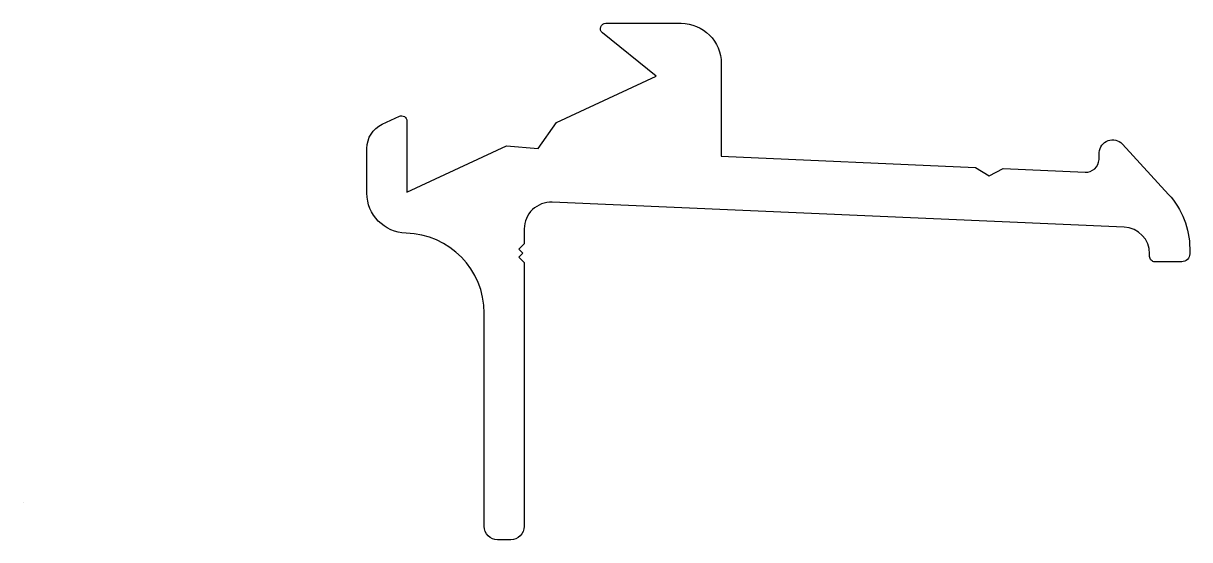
# Model space of a CAD drawing. Extents: x 936.1 to 979.8, y -2.5 to 16.9.
import ezdxf

# ---------------------------------------------------------------- set-up
doc = ezdxf.new("R2010")
doc.units = 0
doc.header["$LTSCALE"] = 15
doc.layers.get('0').update_dxf_attribs({"linetype": 'CONTINUOUS'})

msp = doc.modelspace()

# ---------------------------------------------------------------- linework, layer by layer
at = {"color": 4}
msp.add_line((936.131, -1.109), (936.131, -1.109), dxfattribs=at)
at = {"ltscale": 0.05}
msp.add_lwpolyline([(979.839, 8.409), (979.839, 8.209, -0.414214), (979.539, 7.909), (978.539, 7.909, -0.414214), (978.339, 8.109), (978.339, 8.206, 0.401491), (977.382, 9.205), (955.945, 10.141, 0.427052), (954.902, 9.141), (954.902, 8.576), (954.702, 8.376), (954.852, 8.226), (954.702, 8.076), (954.902, 7.876), (954.902, -2.014, -0.414214), (954.402, -2.514), (953.902, -2.514, -0.414214), (953.402, -2.014), (953.402, 5.986, 0.407395), (950.472, 8.985, -0.407395), (949.007, 10.485), (949.007, 12.163, -0.291473), (949.584, 13.07), (950.222, 13.367, -0.548619), (950.507, 13.186), (950.507, 10.521), (954.232, 12.258), (955.428, 12.154), (956.116, 13.137), (959.842, 14.874), (957.832, 16.497, -0.707129), (957.958, 16.853), (960.783, 16.853, -0.414214), (962.283, 15.353), (962.283, 11.866), (971.816, 11.45), (972.322, 11.127), (972.854, 11.404), (975.92, 11.27, 0.414214), (976.441, 11.748), (976.453, 12.008, -0.665703), (977.318, 12.326), (979.05, 10.436, -0.187597), (979.839, 8.409)], format="xyb", dxfattribs=at)

doc.saveas('drawing.dxf')
